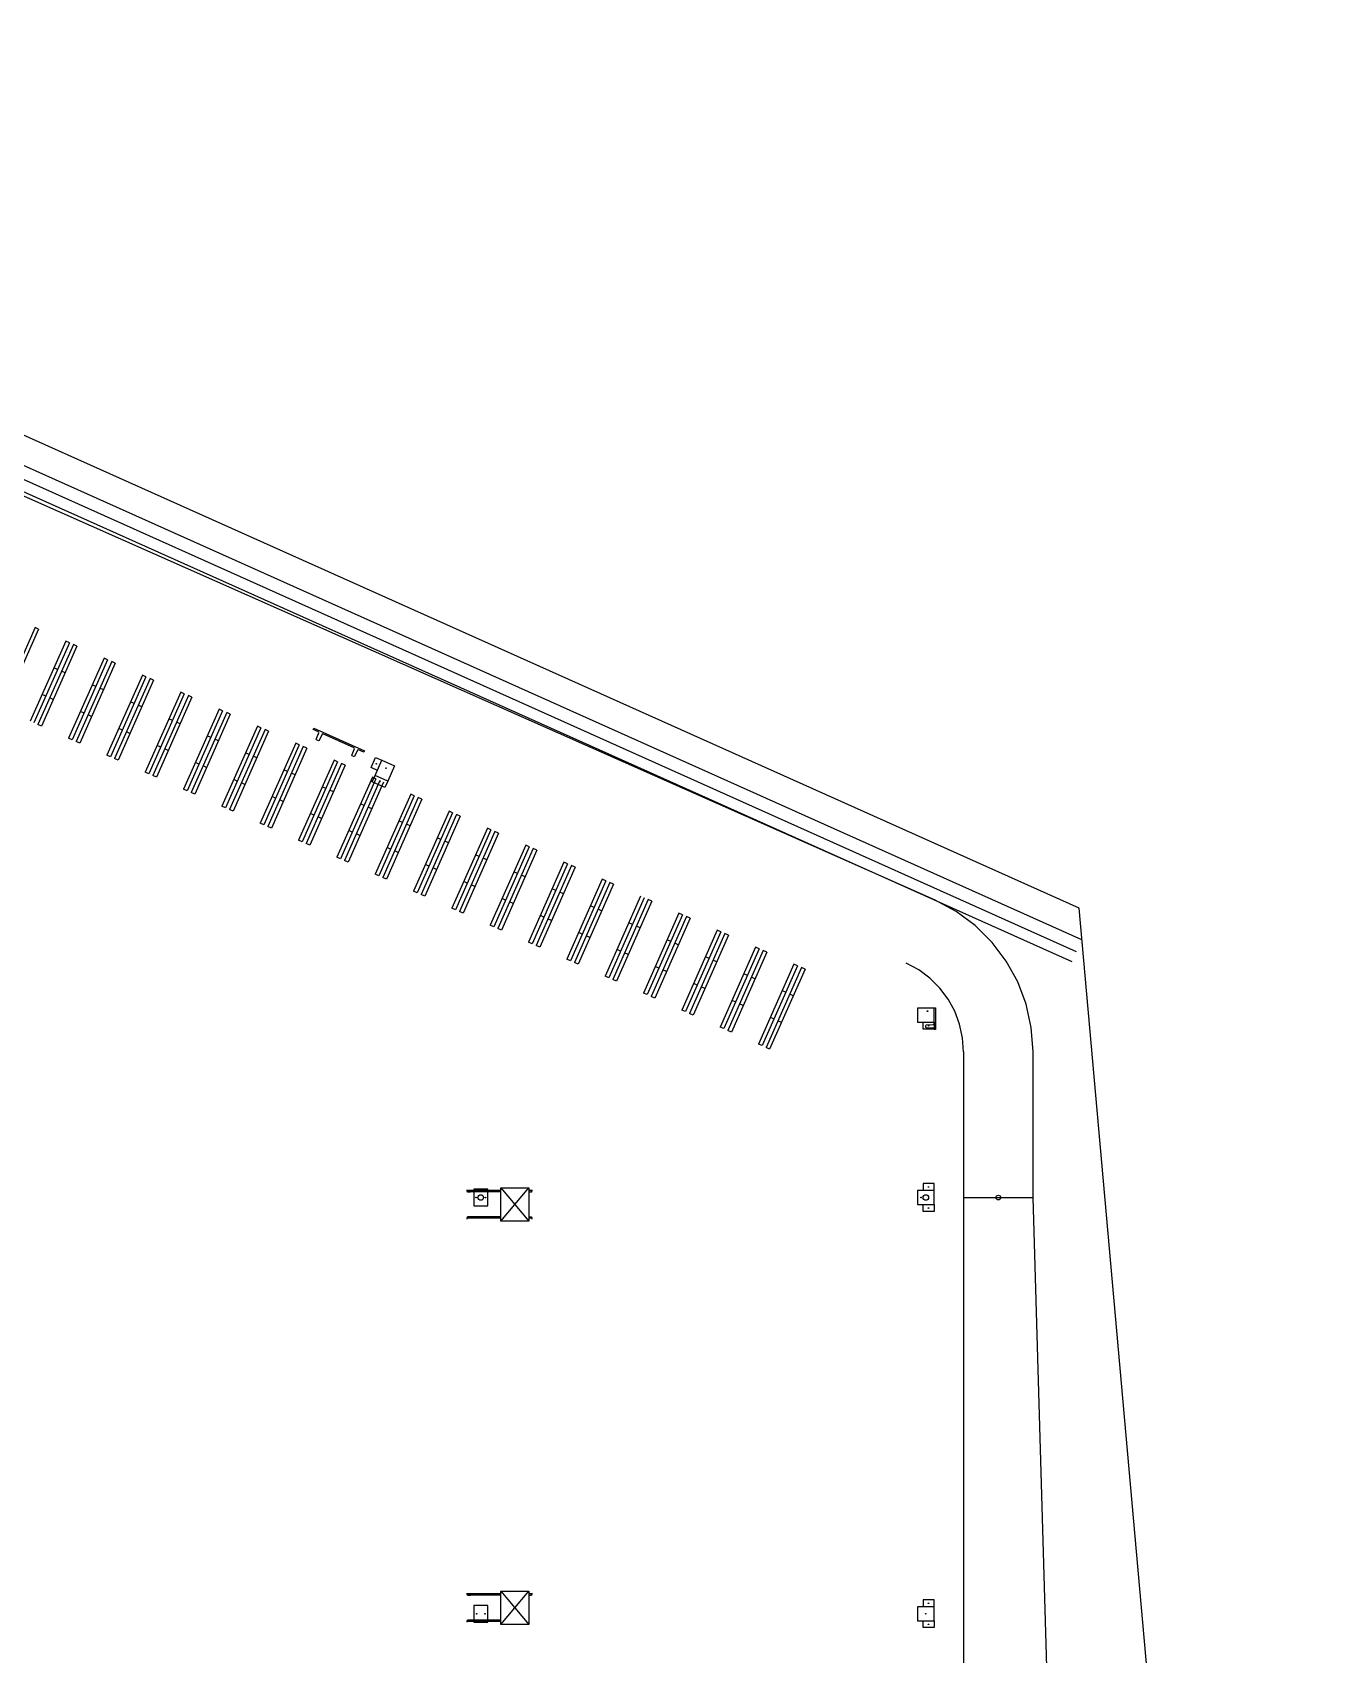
# Model space of a CAD drawing. Header units: metres. Extents: x 2 to 323, y -2 to 254.
# Drawn here: x 277.1 to 323.3, y 66.1 to 124.5 of the extents above; entities that cross this region are included whole.
import ezdxf

# ---------------------------------------------------------------- set-up
doc = ezdxf.new("R2010")
doc.units = ezdxf.units.M
for name, color, linetype in [('0-EST CORTE', 7, 'Continuous'), ('0-MUROS EXISTENTES', 7, 'Continuous'), ('0-VISTA-005', 7, 'Continuous'), ('0-VISTA-015', 7, 'Continuous'), ('00', 7, 'Continuous'), ('racks', 7, 'Continuous')]:
    doc.layers.add(name, color=color, linetype=linetype)

msp = doc.modelspace()

# ---------------------------------------------------------------- linework, layer by layer
at = {"layer": '0-EST CORTE'}
for points in [[(289.572, 97.961), (289.344, 98.064), (289.508, 98.429), (289.736, 98.326)], [(289.572, 97.961), (289.344, 98.064), (289.508, 98.429), (289.736, 98.326)], [(289.947, 97.574), (289.845, 97.347), (289.389, 97.552), (289.49, 97.779)], [(289.947, 97.574), (289.845, 97.347), (289.389, 97.552), (289.49, 97.779)], [(309.626, 88.896), (309.626, 88.646), (309.226, 88.646), (309.226, 88.896)], [(309.626, 88.896), (309.626, 88.646), (309.226, 88.646), (309.226, 88.896)], [(309.626, 82.831), (309.626, 83.081), (309.226, 83.081), (309.226, 82.831)], [(309.626, 82.831), (309.626, 83.081), (309.226, 83.081), (309.226, 82.831)], [(309.626, 82.331), (309.626, 82.081), (309.226, 82.081), (309.226, 82.331)], [(309.626, 82.331), (309.626, 82.081), (309.226, 82.081), (309.226, 82.331)], [(309.626, 67.841), (309.626, 68.091), (309.226, 68.091), (309.226, 67.841)], [(309.626, 67.841), (309.626, 68.091), (309.226, 68.091), (309.226, 67.841)], [(309.626, 67.341), (309.626, 67.091), (309.226, 67.091), (309.226, 67.341)], [(309.626, 67.341), (309.626, 67.091), (309.226, 67.091), (309.226, 67.341)]]:
    msp.add_lwpolyline(points, dxfattribs=at)
for points in [[(289.49, 97.779), (289.736, 98.326), (290.192, 98.122), (289.947, 97.574), (289.49, 97.779)], [(289.49, 97.779), (289.736, 98.326), (290.192, 98.122), (289.947, 97.574), (289.49, 97.779)], [(289.546, 98.198), (289.545, 98.194), (289.543, 98.191), (289.54, 98.189), (289.536, 98.188), (289.532, 98.189), (289.529, 98.191), (289.527, 98.194), (289.526, 98.198), (289.527, 98.202), (289.529, 98.205), (289.532, 98.208), (289.536, 98.208), (289.54, 98.208), (289.543, 98.205), (289.545, 98.202), (289.546, 98.198)], [(289.546, 98.198), (289.545, 98.194), (289.543, 98.191), (289.54, 98.189), (289.536, 98.188), (289.532, 98.189), (289.529, 98.191), (289.527, 98.194), (289.526, 98.198), (289.527, 98.202), (289.529, 98.205), (289.532, 98.208), (289.536, 98.208), (289.54, 98.208), (289.543, 98.205), (289.545, 98.202), (289.546, 98.198)], [(289.676, 97.558), (289.675, 97.554), (289.673, 97.551), (289.669, 97.549), (289.666, 97.548), (289.662, 97.549), (289.658, 97.551), (289.656, 97.554), (289.656, 97.558), (289.656, 97.562), (289.658, 97.565), (289.662, 97.567), (289.666, 97.568), (289.669, 97.567), (289.673, 97.565), (289.675, 97.562), (289.676, 97.558)], [(289.676, 97.558), (289.675, 97.554), (289.673, 97.551), (289.669, 97.549), (289.666, 97.548), (289.662, 97.549), (289.658, 97.551), (289.656, 97.554), (289.656, 97.558), (289.656, 97.562), (289.658, 97.565), (289.662, 97.567), (289.666, 97.568), (289.669, 97.567), (289.673, 97.565), (289.675, 97.562), (289.676, 97.558)], [(289.893, 98.043), (289.892, 98.039), (289.89, 98.036), (289.887, 98.034), (289.883, 98.033), (289.879, 98.034), (289.876, 98.036), (289.874, 98.039), (289.873, 98.043), (289.874, 98.047), (289.876, 98.05), (289.879, 98.052), (289.883, 98.053), (289.887, 98.052), (289.89, 98.05), (289.892, 98.047), (289.893, 98.043)], [(289.893, 98.043), (289.892, 98.039), (289.89, 98.036), (289.887, 98.034), (289.883, 98.033), (289.879, 98.034), (289.876, 98.036), (289.874, 98.039), (289.873, 98.043), (289.874, 98.047), (289.876, 98.05), (289.879, 98.052), (289.883, 98.053), (289.887, 98.052), (289.89, 98.05), (289.892, 98.047), (289.893, 98.043)], [(309.026, 89.396), (309.026, 88.896), (309.626, 88.896), (309.626, 89.396), (309.026, 89.396)], [(309.026, 89.396), (309.026, 88.896), (309.626, 88.896), (309.626, 89.396), (309.026, 89.396)], [(309.398, 89.293), (309.397, 89.289), (309.395, 89.286), (309.392, 89.284), (309.388, 89.283), (309.384, 89.284), (309.381, 89.286), (309.379, 89.289), (309.378, 89.293), (309.379, 89.297), (309.381, 89.3), (309.384, 89.303), (309.388, 89.303), (309.392, 89.303), (309.395, 89.3), (309.397, 89.297), (309.398, 89.293)], [(309.398, 89.293), (309.397, 89.289), (309.395, 89.286), (309.392, 89.284), (309.388, 89.283), (309.384, 89.284), (309.381, 89.286), (309.379, 89.289), (309.378, 89.293), (309.379, 89.297), (309.381, 89.3), (309.384, 89.303), (309.388, 89.303), (309.392, 89.303), (309.395, 89.3), (309.397, 89.297), (309.398, 89.293)], [(309.436, 88.766), (309.435, 88.762), (309.433, 88.759), (309.429, 88.757), (309.426, 88.756), (309.422, 88.757), (309.419, 88.759), (309.416, 88.762), (309.416, 88.766), (309.416, 88.77), (309.419, 88.773), (309.422, 88.775), (309.426, 88.776), (309.429, 88.775), (309.433, 88.773), (309.435, 88.77), (309.436, 88.766)], [(309.436, 88.766), (309.435, 88.762), (309.433, 88.759), (309.429, 88.757), (309.426, 88.756), (309.422, 88.757), (309.419, 88.759), (309.416, 88.762), (309.416, 88.766), (309.416, 88.77), (309.419, 88.773), (309.422, 88.775), (309.426, 88.776), (309.429, 88.775), (309.433, 88.773), (309.435, 88.77), (309.436, 88.766)], [(309.436, 82.961), (309.435, 82.957), (309.433, 82.954), (309.429, 82.952), (309.426, 82.951), (309.422, 82.952), (309.419, 82.954), (309.416, 82.957), (309.416, 82.961), (309.416, 82.965), (309.419, 82.968), (309.422, 82.97), (309.426, 82.971), (309.429, 82.97), (309.433, 82.968), (309.435, 82.965), (309.436, 82.961)], [(309.436, 82.961), (309.435, 82.957), (309.433, 82.954), (309.429, 82.952), (309.426, 82.951), (309.422, 82.952), (309.419, 82.954), (309.416, 82.957), (309.416, 82.961), (309.416, 82.965), (309.419, 82.968), (309.422, 82.97), (309.426, 82.971), (309.429, 82.97), (309.433, 82.968), (309.435, 82.965), (309.436, 82.961)], [(293.046, 82.881), (293.046, 82.281), (293.546, 82.281), (293.546, 82.881), (293.046, 82.881)], [(293.046, 82.881), (293.046, 82.281), (293.546, 82.281), (293.546, 82.881), (293.046, 82.881)], [(293.136, 82.581), (293.135, 82.577), (293.133, 82.574), (293.129, 82.572), (293.126, 82.571), (293.122, 82.572), (293.119, 82.574), (293.116, 82.577), (293.116, 82.581), (293.116, 82.585), (293.119, 82.588), (293.122, 82.59), (293.126, 82.591), (293.129, 82.59), (293.133, 82.588), (293.135, 82.585), (293.136, 82.581)], [(293.136, 82.581), (293.135, 82.577), (293.133, 82.574), (293.129, 82.572), (293.126, 82.571), (293.122, 82.572), (293.119, 82.574), (293.116, 82.577), (293.116, 82.581), (293.116, 82.585), (293.119, 82.588), (293.122, 82.59), (293.126, 82.591), (293.129, 82.59), (293.133, 82.588), (293.135, 82.585), (293.136, 82.581)], [(293.396, 82.581), (293.388, 82.542), (293.366, 82.51), (293.335, 82.489), (293.296, 82.481), (293.257, 82.489), (293.225, 82.51), (293.203, 82.542), (293.196, 82.581), (293.203, 82.62), (293.225, 82.651), (293.257, 82.673), (293.296, 82.681), (293.335, 82.673), (293.366, 82.651), (293.388, 82.62), (293.396, 82.581)], [(293.396, 82.581), (293.388, 82.542), (293.366, 82.51), (293.335, 82.489), (293.296, 82.481), (293.257, 82.489), (293.225, 82.51), (293.203, 82.542), (293.196, 82.581), (293.203, 82.62), (293.225, 82.651), (293.257, 82.673), (293.296, 82.681), (293.335, 82.673), (293.366, 82.651), (293.388, 82.62), (293.396, 82.581)], [(293.476, 82.581), (293.475, 82.577), (293.473, 82.574), (293.469, 82.572), (293.466, 82.571), (293.462, 82.572), (293.459, 82.574), (293.456, 82.577), (293.456, 82.581), (293.456, 82.585), (293.459, 82.588), (293.462, 82.59), (293.466, 82.591), (293.469, 82.59), (293.473, 82.588), (293.475, 82.585), (293.476, 82.581)], [(293.476, 82.581), (293.475, 82.577), (293.473, 82.574), (293.469, 82.572), (293.466, 82.571), (293.462, 82.572), (293.459, 82.574), (293.456, 82.577), (293.456, 82.581), (293.456, 82.585), (293.459, 82.588), (293.462, 82.59), (293.466, 82.591), (293.469, 82.59), (293.473, 82.588), (293.475, 82.585), (293.476, 82.581)], [(309.026, 82.831), (309.026, 82.331), (309.626, 82.331), (309.626, 82.831), (309.026, 82.831)], [(309.026, 82.831), (309.026, 82.331), (309.626, 82.331), (309.626, 82.831), (309.026, 82.831)], [(309.166, 82.581), (309.165, 82.577), (309.163, 82.574), (309.159, 82.572), (309.156, 82.571), (309.152, 82.572), (309.149, 82.574), (309.146, 82.577), (309.146, 82.581), (309.146, 82.585), (309.149, 82.588), (309.152, 82.59), (309.156, 82.591), (309.159, 82.59), (309.163, 82.588), (309.165, 82.585), (309.166, 82.581)], [(309.166, 82.581), (309.165, 82.577), (309.163, 82.574), (309.159, 82.572), (309.156, 82.571), (309.152, 82.572), (309.149, 82.574), (309.146, 82.577), (309.146, 82.581), (309.146, 82.585), (309.149, 82.588), (309.152, 82.59), (309.156, 82.591), (309.159, 82.59), (309.163, 82.588), (309.165, 82.585), (309.166, 82.581)], [(309.426, 82.581), (309.418, 82.542), (309.396, 82.51), (309.365, 82.489), (309.326, 82.481), (309.287, 82.489), (309.255, 82.51), (309.233, 82.542), (309.226, 82.581), (309.233, 82.62), (309.255, 82.651), (309.287, 82.673), (309.326, 82.681), (309.365, 82.673), (309.396, 82.651), (309.418, 82.62), (309.426, 82.581)], [(309.426, 82.581), (309.418, 82.542), (309.396, 82.51), (309.365, 82.489), (309.326, 82.481), (309.287, 82.489), (309.255, 82.51), (309.233, 82.542), (309.226, 82.581), (309.233, 82.62), (309.255, 82.651), (309.287, 82.673), (309.326, 82.681), (309.365, 82.673), (309.396, 82.651), (309.418, 82.62), (309.426, 82.581)], [(309.436, 82.201), (309.435, 82.197), (309.433, 82.194), (309.429, 82.192), (309.426, 82.191), (309.422, 82.192), (309.419, 82.194), (309.416, 82.197), (309.416, 82.201), (309.416, 82.205), (309.419, 82.208), (309.422, 82.21), (309.426, 82.211), (309.429, 82.21), (309.433, 82.208), (309.435, 82.205), (309.436, 82.201)], [(309.436, 82.201), (309.435, 82.197), (309.433, 82.194), (309.429, 82.192), (309.426, 82.191), (309.422, 82.192), (309.419, 82.194), (309.416, 82.197), (309.416, 82.201), (309.416, 82.205), (309.419, 82.208), (309.422, 82.21), (309.426, 82.211), (309.429, 82.21), (309.433, 82.208), (309.435, 82.205), (309.436, 82.201)], [(293.046, 67.891), (293.046, 67.291), (293.546, 67.291), (293.546, 67.891), (293.046, 67.891)], [(293.046, 67.891), (293.046, 67.291), (293.546, 67.291), (293.546, 67.891), (293.046, 67.891)], [(309.026, 67.841), (309.026, 67.341), (309.626, 67.341), (309.626, 67.841), (309.026, 67.841)], [(309.026, 67.841), (309.026, 67.341), (309.626, 67.341), (309.626, 67.841), (309.026, 67.841)], [(309.436, 67.971), (309.435, 67.967), (309.433, 67.964), (309.429, 67.962), (309.426, 67.961), (309.422, 67.962), (309.419, 67.964), (309.416, 67.967), (309.416, 67.971), (309.416, 67.975), (309.419, 67.978), (309.422, 67.98), (309.426, 67.981), (309.429, 67.98), (309.433, 67.978), (309.435, 67.975), (309.436, 67.971)], [(309.436, 67.971), (309.435, 67.967), (309.433, 67.964), (309.429, 67.962), (309.426, 67.961), (309.422, 67.962), (309.419, 67.964), (309.416, 67.967), (309.416, 67.971), (309.416, 67.975), (309.419, 67.978), (309.422, 67.98), (309.426, 67.981), (309.429, 67.98), (309.433, 67.978), (309.435, 67.975), (309.436, 67.971)], [(293.156, 67.591), (293.155, 67.587), (293.153, 67.584), (293.149, 67.582), (293.146, 67.581), (293.142, 67.582), (293.139, 67.584), (293.136, 67.587), (293.136, 67.591), (293.136, 67.595), (293.139, 67.598), (293.142, 67.6), (293.146, 67.601), (293.149, 67.6), (293.153, 67.598), (293.155, 67.595), (293.156, 67.591)], [(293.156, 67.591), (293.155, 67.587), (293.153, 67.584), (293.149, 67.582), (293.146, 67.581), (293.142, 67.582), (293.139, 67.584), (293.136, 67.587), (293.136, 67.591), (293.136, 67.595), (293.139, 67.598), (293.142, 67.6), (293.146, 67.601), (293.149, 67.6), (293.153, 67.598), (293.155, 67.595), (293.156, 67.591)], [(293.456, 67.591), (293.455, 67.587), (293.453, 67.584), (293.449, 67.582), (293.446, 67.581), (293.442, 67.582), (293.439, 67.584), (293.436, 67.587), (293.436, 67.591), (293.436, 67.595), (293.439, 67.598), (293.442, 67.6), (293.446, 67.601), (293.449, 67.6), (293.453, 67.598), (293.455, 67.595), (293.456, 67.591)], [(293.456, 67.591), (293.455, 67.587), (293.453, 67.584), (293.449, 67.582), (293.446, 67.581), (293.442, 67.582), (293.439, 67.584), (293.436, 67.587), (293.436, 67.591), (293.436, 67.595), (293.439, 67.598), (293.442, 67.6), (293.446, 67.601), (293.449, 67.6), (293.453, 67.598), (293.455, 67.595), (293.456, 67.591)], [(309.336, 67.591), (309.335, 67.587), (309.333, 67.584), (309.329, 67.582), (309.326, 67.581), (309.322, 67.582), (309.319, 67.584), (309.316, 67.587), (309.316, 67.591), (309.316, 67.595), (309.319, 67.598), (309.322, 67.6), (309.326, 67.601), (309.329, 67.6), (309.333, 67.598), (309.335, 67.595), (309.336, 67.591)], [(309.336, 67.591), (309.335, 67.587), (309.333, 67.584), (309.329, 67.582), (309.326, 67.581), (309.322, 67.582), (309.319, 67.584), (309.316, 67.587), (309.316, 67.591), (309.316, 67.595), (309.319, 67.598), (309.322, 67.6), (309.326, 67.601), (309.329, 67.6), (309.333, 67.598), (309.335, 67.595), (309.336, 67.591)], [(309.436, 67.211), (309.435, 67.207), (309.433, 67.204), (309.429, 67.202), (309.426, 67.201), (309.422, 67.202), (309.419, 67.204), (309.416, 67.207), (309.416, 67.211), (309.416, 67.215), (309.419, 67.218), (309.422, 67.22), (309.426, 67.221), (309.429, 67.22), (309.433, 67.218), (309.435, 67.215), (309.436, 67.211)], [(309.436, 67.211), (309.435, 67.207), (309.433, 67.204), (309.429, 67.202), (309.426, 67.201), (309.422, 67.202), (309.419, 67.204), (309.416, 67.207), (309.416, 67.211), (309.416, 67.215), (309.419, 67.218), (309.422, 67.22), (309.426, 67.221), (309.429, 67.22), (309.433, 67.218), (309.435, 67.215), (309.436, 67.211)]]:
    msp.add_lwpolyline(points, close=True, dxfattribs=at)
at = {"layer": '0-MUROS EXISTENTES'}
for p, q in [((309.626, 88.83), (309.626, 89.41)), ((309.626, 89.41), (309.677, 89.41)), ((309.626, 88.83), (309.626, 89.41)), ((309.626, 89.41), (309.677, 89.41)), ((309.677, 89.41), (309.677, 88.63)), ((309.677, 89.41), (309.677, 88.63)), ((309.332, 88.78), (309.352, 88.8)), ((309.332, 88.78), (309.352, 88.8)), ((309.352, 88.8), (309.601, 88.81)), ((309.352, 88.8), (309.601, 88.81)), ((309.601, 88.81), (309.626, 88.83)), ((309.601, 88.81), (309.626, 88.83)), ((309.332, 88.71), (309.332, 88.78)), ((309.332, 88.71), (309.332, 88.78)), ((309.352, 88.69), (309.332, 88.71)), ((309.352, 88.69), (309.332, 88.71)), ((309.601, 88.68), (309.352, 88.69)), ((309.601, 88.68), (309.352, 88.69)), ((309.626, 88.66), (309.601, 88.68)), ((309.626, 88.66), (309.601, 88.68)), ((309.626, 88.63), (309.626, 88.66)), ((309.626, 88.63), (309.626, 88.66)), ((309.677, 88.63), (309.626, 88.63)), ((309.626, 88.63), (309.626, 88.63)), ((309.677, 88.63), (309.626, 88.63)), ((309.626, 88.63), (309.626, 88.63))]:
    msp.add_line(p, q, dxfattribs=at)
for points in [[(288.66, 98.487), (288.65, 98.513), (288.743, 98.744), (288.734, 98.775), (287.612, 99.279), (287.584, 99.264), (287.473, 99.041), (287.446, 99.031), (287.382, 99.06), (287.372, 99.086), (287.465, 99.317), (287.457, 99.348), (287.261, 99.436), (287.261, 99.436), (287.282, 99.483), (289.107, 98.664), (289.086, 98.618), (289.086, 98.618), (288.89, 98.706), (288.861, 98.691), (288.75, 98.468), (288.724, 98.458), (288.66, 98.487)], [(288.66, 98.487), (288.65, 98.513), (288.743, 98.744), (288.734, 98.775), (287.612, 99.279), (287.584, 99.264), (287.473, 99.041), (287.446, 99.031), (287.382, 99.06), (287.372, 99.086), (287.465, 99.317), (287.457, 99.348), (287.261, 99.436), (287.261, 99.436), (287.282, 99.483), (289.107, 98.664), (289.086, 98.618), (289.086, 98.618), (288.89, 98.706), (288.861, 98.691), (288.75, 98.468), (288.724, 98.458), (288.66, 98.487)], [(312.025, 82.581), (312.018, 82.547), (312, 82.52), (311.972, 82.501), (311.939, 82.494), (311.905, 82.501), (311.878, 82.52), (311.859, 82.547), (311.853, 82.581), (311.859, 82.614), (311.878, 82.642), (311.905, 82.66), (311.939, 82.667), (311.972, 82.66), (312, 82.642), (312.018, 82.614), (312.025, 82.581)], [(312.025, 82.581), (312.018, 82.547), (312, 82.52), (311.972, 82.501), (311.939, 82.494), (311.905, 82.501), (311.878, 82.52), (311.859, 82.547), (311.853, 82.581), (311.859, 82.614), (311.878, 82.642), (311.905, 82.66), (311.939, 82.667), (311.972, 82.66), (312, 82.642), (312.018, 82.614), (312.025, 82.581)]]:
    msp.add_lwpolyline(points, close=True, dxfattribs=at)
at = {"layer": '0-VISTA-005'}
for p, q in [((314.76, 91.435), (128.698, 174.827)), ((314.596, 91.07), (128.468, 174.492))]:
    msp.add_line(p, q, dxfattribs=at)
at = {"layer": '0-VISTA-015'}
for p, q in [((314.949, 91.856), (128.964, 175.214)), ((314.949, 91.856), (128.964, 175.214)), ((309.643, 93.303), (137.75, 169.459)), ((309.643, 93.303), (137.75, 169.459)), ((310.689, 87.828), (310.689, 38.721)), ((310.689, 87.828), (310.689, 38.721)), ((313.189, 82.581), (313.189, 87.828)), ((313.189, 82.581), (313.189, 87.828)), ((310.689, 82.581), (313.189, 82.581)), ((310.689, 82.581), (313.189, 82.581)), ((314.464, 38.692), (313.189, 82.581)), ((314.464, 38.692), (313.189, 82.581))]:
    msp.add_line(p, q, dxfattribs=at)
for points in [[(313.189, 87.828), (313.125, 88.702), (312.938, 89.545), (312.636, 90.344), (312.225, 91.089), (311.713, 91.769), (311.107, 92.372), (310.415, 92.887), (309.643, 93.303)], [(313.189, 87.828), (313.125, 88.702), (312.938, 89.545), (312.636, 90.344), (312.225, 91.089), (311.713, 91.769), (311.107, 92.372), (310.415, 92.887), (309.643, 93.303)], [(310.689, 87.828), (310.652, 88.338), (310.543, 88.829), (310.366, 89.296), (310.127, 89.73), (309.828, 90.127), (309.474, 90.479), (309.071, 90.779), (308.62, 91.022)], [(310.689, 87.828), (310.652, 88.338), (310.543, 88.829), (310.366, 89.296), (310.127, 89.73), (309.828, 90.127), (309.474, 90.479), (309.071, 90.779), (308.62, 91.022)]]:
    msp.add_lwpolyline(points, dxfattribs=at)
at = {"layer": '00'}
for p, q in [((314.847, 92.998), (114.134, 182.956)), ((314.847, 92.998), (114.134, 182.956)), ((323.329, -2.126), (314.847, 92.998)), ((323.329, -2.126), (314.847, 92.998))]:
    msp.add_line(p, q, dxfattribs=at)
at = {"layer": 'racks'}
for p, q in [((277.242, 103.106), (275.966, 100.226)), ((277.37, 103.049), (276.094, 100.169)), ((277.37, 103.049), (277.242, 103.106)), ((278.349, 102.615), (277.072, 99.736)), ((278.477, 102.559), (277.2, 99.679)), ((278.623, 102.494), (277.346, 99.614)), ((278.751, 102.437), (277.474, 99.557)), ((278.477, 102.559), (278.349, 102.615)), ((278.751, 102.437), (278.623, 102.494)), ((278.051, 101.599), (277.923, 101.655)), ((279.729, 102.003), (278.452, 99.124)), ((279.857, 101.947), (278.58, 99.067)), ((280.003, 101.882), (278.727, 99.002)), ((280.131, 101.825), (278.855, 98.945)), ((279.857, 101.947), (279.729, 102.003)), ((280.131, 101.825), (280.003, 101.882)), ((278.325, 101.477), (278.197, 101.534)), ((281.109, 101.391), (279.833, 98.512)), ((281.237, 101.335), (279.961, 98.455)), ((281.384, 101.27), (280.107, 98.39)), ((281.512, 101.213), (280.235, 98.333)), ((281.237, 101.335), (281.109, 101.391)), ((281.512, 101.213), (281.384, 101.27)), ((277.625, 100.639), (277.497, 100.696)), ((277.9, 100.517), (277.772, 100.574)), ((279.431, 100.987), (279.303, 101.044)), ((279.706, 100.865), (279.578, 100.922)), ((282.49, 100.779), (281.213, 97.9)), ((282.618, 100.723), (281.341, 97.843)), ((282.764, 100.658), (281.487, 97.778)), ((282.892, 100.601), (281.615, 97.721)), ((282.618, 100.723), (282.49, 100.779)), ((282.892, 100.601), (282.764, 100.658)), ((279.006, 100.027), (278.878, 100.084)), ((279.28, 99.905), (279.152, 99.962)), ((280.812, 100.375), (280.684, 100.432)), ((281.086, 100.253), (280.958, 100.31)), ((283.87, 100.167), (282.594, 97.288)), ((283.998, 100.111), (282.722, 97.231)), ((284.145, 100.046), (282.868, 97.166)), ((284.273, 99.989), (282.996, 97.109)), ((283.998, 100.111), (283.87, 100.167)), ((284.273, 99.989), (284.145, 100.046)), ((277.474, 99.557), (277.346, 99.614)), ((280.386, 99.415), (280.258, 99.472)), ((280.661, 99.293), (280.533, 99.35)), ((282.192, 99.763), (282.064, 99.82)), ((282.467, 99.641), (282.339, 99.698)), ((285.251, 99.556), (283.974, 96.676)), ((285.379, 99.499), (284.102, 96.619)), ((285.525, 99.434), (284.248, 96.554)), ((285.653, 99.377), (284.376, 96.497)), ((285.379, 99.499), (285.251, 99.556)), ((285.653, 99.377), (285.525, 99.434)), ((278.58, 99.067), (278.452, 99.124)), ((278.855, 98.945), (278.727, 99.002)), ((281.767, 98.803), (281.639, 98.86)), ((282.041, 98.681), (281.913, 98.738)), ((283.573, 99.151), (283.445, 99.208)), ((283.847, 99.029), (283.719, 99.086)), ((286.631, 98.944), (285.354, 96.064)), ((286.759, 98.887), (285.482, 96.007)), ((286.905, 98.822), (285.629, 95.942)), ((287.033, 98.765), (285.757, 95.886)), ((286.759, 98.887), (286.631, 98.944)), ((287.033, 98.765), (286.905, 98.822)), ((279.961, 98.455), (279.833, 98.512)), ((280.235, 98.333), (280.107, 98.39)), ((283.147, 98.191), (283.019, 98.248)), ((284.953, 98.539), (284.825, 98.596)), ((285.227, 98.417), (285.099, 98.474)), ((288.012, 98.332), (286.735, 95.452)), ((288.14, 98.275), (286.863, 95.395)), ((288.286, 98.21), (287.009, 95.33)), ((288.414, 98.153), (287.137, 95.274)), ((288.14, 98.275), (288.012, 98.332)), ((288.414, 98.153), (288.286, 98.21)), ((281.341, 97.843), (281.213, 97.9)), ((281.615, 97.721), (281.487, 97.778)), ((283.421, 98.069), (283.293, 98.126)), ((284.528, 97.579), (284.4, 97.636)), ((286.334, 97.927), (286.206, 97.984)), ((286.608, 97.805), (286.48, 97.862)), ((289.392, 97.72), (288.115, 94.84)), ((289.52, 97.663), (288.243, 94.783)), ((289.666, 97.598), (288.39, 94.718)), ((289.52, 97.663), (289.392, 97.72)), ((282.722, 97.231), (282.594, 97.288)), ((282.996, 97.109), (282.868, 97.166)), ((284.802, 97.457), (284.674, 97.514)), ((285.908, 96.967), (285.78, 97.024)), ((287.714, 97.315), (287.586, 97.372)), ((287.988, 97.193), (287.86, 97.25)), ((289.794, 97.541), (288.518, 94.662)), ((290.772, 97.108), (289.496, 94.228)), ((290.9, 97.051), (289.624, 94.171)), ((291.047, 96.986), (289.77, 94.106)), ((290.9, 97.051), (290.772, 97.108)), ((291.175, 96.929), (291.047, 96.986)), ((284.102, 96.619), (283.974, 96.676)), ((284.376, 96.497), (284.248, 96.554)), ((286.182, 96.845), (286.054, 96.902)), ((287.288, 96.355), (287.16, 96.412)), ((289.094, 96.703), (288.966, 96.76)), ((289.369, 96.581), (289.241, 96.638)), ((291.175, 96.929), (289.898, 94.05)), ((292.153, 96.496), (290.876, 93.616)), ((292.281, 96.439), (291.004, 93.559)), ((292.281, 96.439), (292.153, 96.496)), ((285.482, 96.007), (285.354, 96.064)), ((285.757, 95.886), (285.629, 95.942)), ((287.563, 96.233), (287.435, 96.29)), ((290.475, 96.091), (290.347, 96.148)), ((290.749, 95.969), (290.621, 96.026)), ((292.427, 96.374), (291.15, 93.494)), ((292.555, 96.317), (291.278, 93.438)), ((293.533, 95.884), (292.257, 93.004)), ((293.661, 95.827), (292.385, 92.947)), ((292.555, 96.317), (292.427, 96.374)), ((293.661, 95.827), (293.533, 95.884)), ((286.863, 95.395), (286.735, 95.452)), ((287.137, 95.274), (287.009, 95.33)), ((288.669, 95.743), (288.541, 95.8)), ((288.943, 95.621), (288.815, 95.678)), ((291.855, 95.479), (291.727, 95.536)), ((292.13, 95.357), (292.002, 95.414)), ((293.808, 95.762), (292.531, 92.882)), ((293.936, 95.705), (292.659, 92.826)), ((294.914, 95.272), (293.637, 92.392)), ((293.936, 95.705), (293.808, 95.762)), ((295.042, 95.215), (294.914, 95.272)), ((288.243, 94.783), (288.115, 94.84)), ((288.518, 94.662), (288.39, 94.718)), ((290.049, 95.131), (289.921, 95.188)), ((290.324, 95.01), (290.196, 95.066)), ((293.236, 94.867), (293.108, 94.924)), ((293.51, 94.745), (293.382, 94.802)), ((295.042, 95.215), (293.765, 92.335)), ((295.188, 95.15), (293.911, 92.27)), ((295.316, 95.093), (294.039, 92.214)), ((296.294, 94.66), (295.018, 91.78)), ((295.316, 95.093), (295.188, 95.15)), ((296.422, 94.603), (296.294, 94.66)), ((289.624, 94.171), (289.496, 94.228)), ((289.898, 94.05), (289.77, 94.106)), ((291.43, 94.519), (291.302, 94.576)), ((291.704, 94.398), (291.576, 94.454)), ((294.616, 94.255), (294.488, 94.312)), ((294.89, 94.134), (294.762, 94.19)), ((296.422, 94.603), (295.146, 91.723)), ((296.568, 94.538), (295.292, 91.658)), ((296.696, 94.481), (295.42, 91.602)), ((296.696, 94.481), (296.568, 94.538)), ((291.004, 93.559), (290.876, 93.616)), ((291.278, 93.438), (291.15, 93.494)), ((292.81, 93.907), (292.682, 93.964)), ((293.084, 93.786), (292.956, 93.842)), ((295.997, 93.643), (295.869, 93.7)), ((296.271, 93.522), (296.143, 93.578)), ((297.675, 94.048), (296.398, 91.168)), ((297.803, 93.991), (296.526, 91.111)), ((297.949, 93.926), (296.672, 91.047)), ((298.077, 93.869), (296.8, 90.99)), ((297.803, 93.991), (297.675, 94.048)), ((298.077, 93.869), (297.949, 93.926)), ((292.385, 92.947), (292.257, 93.004)), ((294.191, 93.295), (294.063, 93.352)), ((294.465, 93.174), (294.337, 93.23)), ((297.377, 93.031), (297.249, 93.088)), ((297.651, 92.91), (297.523, 92.966)), ((299.055, 93.436), (297.778, 90.556)), ((299.183, 93.379), (297.906, 90.499)), ((299.329, 93.314), (298.053, 90.435)), ((299.457, 93.258), (298.181, 90.378)), ((299.457, 93.258), (299.329, 93.314)), ((292.659, 92.826), (292.531, 92.882)), ((293.765, 92.335), (293.637, 92.392)), ((295.571, 92.683), (295.443, 92.74)), ((295.845, 92.562), (295.717, 92.618)), ((298.757, 92.419), (298.629, 92.476)), ((299.032, 92.298), (298.904, 92.354)), ((300.435, 92.824), (299.159, 89.944)), ((300.563, 92.767), (299.287, 89.887)), ((300.71, 92.702), (299.433, 89.823)), ((300.838, 92.646), (299.561, 89.766)), ((300.563, 92.767), (300.435, 92.824)), ((300.838, 92.646), (300.71, 92.702)), ((294.039, 92.214), (293.911, 92.27)), ((295.146, 91.723), (295.018, 91.78)), ((296.951, 92.071), (296.823, 92.128)), ((297.226, 91.95), (297.098, 92.006)), ((300.138, 91.807), (300.01, 91.864)), ((300.412, 91.686), (300.284, 91.742)), ((301.816, 92.212), (300.539, 89.332)), ((301.944, 92.155), (300.667, 89.275)), ((302.09, 92.09), (300.814, 89.211)), ((302.218, 92.034), (300.941, 89.154)), ((301.944, 92.155), (301.816, 92.212)), ((302.218, 92.034), (302.09, 92.09)), ((295.42, 91.602), (295.292, 91.658)), ((296.526, 91.111), (296.398, 91.168)), ((298.332, 91.459), (298.204, 91.516)), ((298.606, 91.338), (298.478, 91.394)), ((301.518, 91.195), (301.39, 91.252)), ((303.196, 91.6), (301.92, 88.72)), ((303.324, 91.543), (302.048, 88.663)), ((303.471, 91.478), (302.194, 88.599)), ((303.599, 91.422), (302.322, 88.542)), ((303.324, 91.543), (303.196, 91.6)), ((303.599, 91.422), (303.471, 91.478)), ((296.8, 90.99), (296.672, 91.047)), ((297.906, 90.499), (297.778, 90.556)), ((299.712, 90.847), (299.584, 90.904)), ((299.987, 90.726), (299.859, 90.782)), ((301.793, 91.074), (301.665, 91.13)), ((302.899, 90.583), (302.771, 90.64)), ((304.577, 90.988), (303.3, 88.108)), ((304.705, 90.931), (303.428, 88.052)), ((304.851, 90.866), (303.574, 87.987)), ((304.979, 90.81), (303.702, 87.93)), ((304.705, 90.931), (304.577, 90.988)), ((304.979, 90.81), (304.851, 90.866)), ((298.181, 90.378), (298.053, 90.435)), ((301.093, 90.235), (300.965, 90.292)), ((301.367, 90.114), (301.239, 90.171)), ((303.173, 90.462), (303.045, 90.518)), ((304.279, 89.971), (304.151, 90.028)), ((299.287, 89.887), (299.159, 89.944)), ((299.561, 89.766), (299.433, 89.823)), ((302.473, 89.623), (302.345, 89.68)), ((302.747, 89.502), (302.619, 89.559)), ((304.553, 89.85), (304.425, 89.906)), ((300.667, 89.275), (300.539, 89.332)), ((300.941, 89.154), (300.814, 89.211)), ((303.854, 89.011), (303.726, 89.068)), ((304.128, 88.89), (304, 88.947)), ((302.048, 88.663), (301.92, 88.72)), ((302.322, 88.542), (302.194, 88.599)), ((303.428, 88.052), (303.3, 88.108)), ((303.702, 87.93), (303.574, 87.987)), ((294.022, 82.831), (292.824, 82.831)), ((294.022, 82.781), (292.824, 82.781)), ((294.022, 82.932), (295.022, 81.732)), ((294.022, 81.732), (295.022, 82.932)), ((294.022, 81.884), (292.824, 81.884)), ((294.022, 81.834), (292.824, 81.834)), ((294.022, 68.409), (295.022, 67.209)), ((294.022, 67.209), (295.022, 68.409)), ((294.022, 68.308), (292.824, 68.308)), ((294.022, 68.258), (292.824, 68.258)), ((294.022, 67.361), (292.824, 67.361)), ((294.022, 67.311), (292.824, 67.311))]:
    msp.add_line(p, q, dxfattribs=at)
for points in [[(292.821, 82.832), (292.821, 82.832), (292.822, 82.832), (292.822, 82.832), (292.822, 82.831), (292.822, 82.779), (292.824, 82.779), (292.824, 82.832), (292.824, 82.833), (292.823, 82.834), (292.823, 82.834), (292.822, 82.834), (292.784, 82.834), (292.784, 82.832), (292.821, 82.832)], [(294.022, 82.932), (295.022, 82.932), (295.022, 81.732), (294.022, 81.732), (294.022, 82.932)], [(295.123, 82.832), (295.123, 82.832), (295.123, 82.832), (295.122, 82.832), (295.122, 82.832), (295.122, 82.832), (295.122, 82.832), (295.122, 82.831), (295.122, 82.831), (295.122, 82.779), (295.12, 82.779), (295.12, 82.832), (295.12, 82.833), (295.121, 82.834), (295.121, 82.834), (295.122, 82.834), (295.16, 82.834), (295.16, 82.832), (295.123, 82.832)], [(292.821, 81.832), (292.821, 81.832), (292.822, 81.833), (292.822, 81.833), (292.822, 81.833), (292.822, 81.885), (292.824, 81.885), (292.824, 81.832), (292.824, 81.831), (292.823, 81.831), (292.823, 81.83), (292.822, 81.83), (292.784, 81.83), (292.784, 81.832), (292.821, 81.832)], [(295.123, 81.832), (295.123, 81.832), (295.122, 81.833), (295.122, 81.833), (295.122, 81.833), (295.122, 81.885), (295.12, 81.885), (295.12, 81.832), (295.12, 81.831), (295.121, 81.831), (295.121, 81.83), (295.122, 81.83), (295.16, 81.83), (295.16, 81.832), (295.123, 81.832)], [(294.022, 68.409), (295.022, 68.409), (295.022, 67.209), (294.022, 67.209), (294.022, 68.409)], [(292.821, 68.309), (292.821, 68.309), (292.822, 68.309), (292.822, 68.309), (292.822, 68.308), (292.822, 68.256), (292.824, 68.256), (292.824, 68.309), (292.824, 68.31), (292.823, 68.311), (292.823, 68.311), (292.822, 68.311), (292.784, 68.311), (292.784, 68.309), (292.821, 68.309)], [(295.123, 68.309), (295.123, 68.309), (295.122, 68.309), (295.122, 68.309), (295.122, 68.308), (295.122, 68.256), (295.12, 68.256), (295.12, 68.309), (295.12, 68.31), (295.121, 68.311), (295.121, 68.311), (295.122, 68.311), (295.16, 68.311), (295.16, 68.309), (295.123, 68.309)], [(292.821, 67.309), (292.821, 67.309), (292.822, 67.31), (292.822, 67.31), (292.822, 67.31), (292.822, 67.362), (292.824, 67.362), (292.824, 67.309), (292.824, 67.309), (292.824, 67.308), (292.824, 67.308), (292.823, 67.308), (292.823, 67.308), (292.823, 67.307), (292.822, 67.307), (292.822, 67.307), (292.784, 67.307), (292.784, 67.309), (292.821, 67.309)]]:
    msp.add_lwpolyline(points, close=True, dxfattribs=at)
for points in [[(292.922, 82.831), (292.824, 82.831), (292.824, 82.781), (292.922, 82.781)], [(295.022, 82.781), (295.12, 82.781), (295.12, 82.831), (295.022, 82.831)], [(292.922, 81.834), (292.824, 81.834), (292.824, 81.884), (292.922, 81.884)], [(295.022, 81.884), (295.12, 81.884), (295.12, 81.834), (295.022, 81.834)], [(292.922, 68.308), (292.824, 68.308), (292.824, 68.258), (292.922, 68.258)], [(295.022, 68.258), (295.12, 68.258), (295.12, 68.308), (295.022, 68.308)], [(292.922, 67.311), (292.824, 67.311), (292.824, 67.361), (292.922, 67.361)]]:
    msp.add_lwpolyline(points, dxfattribs=at)

doc.saveas('drawing.dxf')
